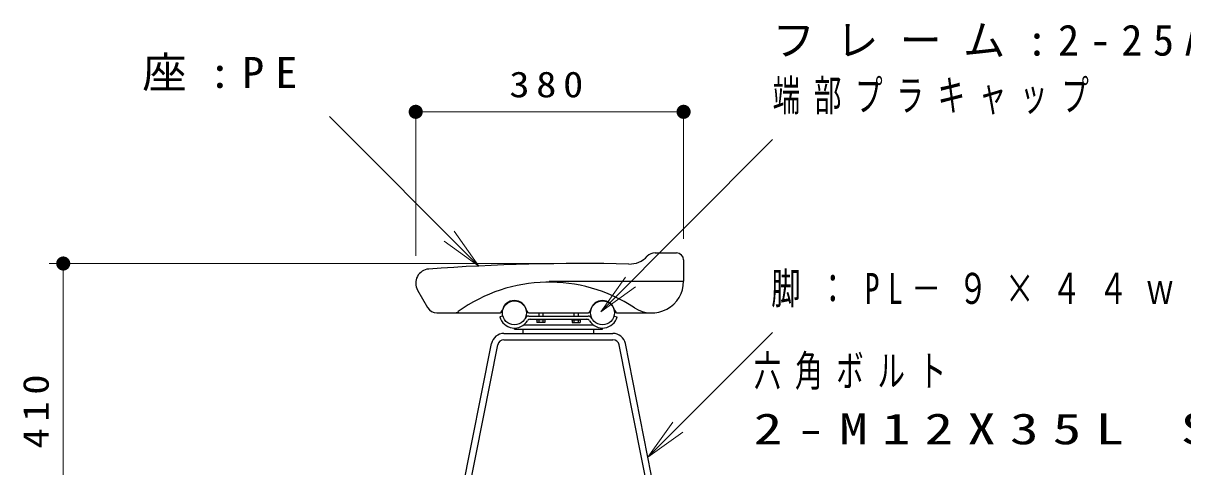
# Model space of a CAD drawing. Units: millimetres on the paper, scale 1:20. Extents: x -365 to 0, y -12 to 257.
# Drawn here: x -139 to -56.8, y 113.2 to 144.6 of the extents above; entities that cross this region are included whole.
import ezdxf

# ---------------------------------------------------------------- set-up
doc = ezdxf.new("R2010")
doc.units = ezdxf.units.MM
doc.layers.add('LY_1', color=7, linetype='Continuous', lineweight=25)
doc.styles.add('ＭＳ ゴシック', font='')
doc.styles.get('ＭＳ ゴシック').set_extended_font_data('MS Gothic')

# ---------------------------------------------------------------- blocks, each defined once
blk = doc.blocks.new('filled_dot')
at = {"color": 0, "linetype": 'Continuous', "lineweight": -2, "const_width": 1.25}
blk.add_lwpolyline([(-0.625, 0, 1), (0.625, 0, 1)], format="xyb", close=True, dxfattribs=at)
blk = doc.blocks.new('open_arrow')
at = {"color": 0, "linetype": 'Continuous', "lineweight": -2}
blk.add_lwpolyline([(7.5, 1.25), (0, 0), (7.5, -1.25)], dxfattribs=at)

msp = doc.modelspace()

# ---------------------------------------------------------------- linework, layer by layer
at = {"layer": 'LY_1', "lineweight": 13}
for p, q in [((-111.173, 128.099), (-111.173, 138.81)), ((-111.173, 138.31), (-92.173, 138.31)), ((-92.173, 129.31), (-92.173, 138.81)), ((-106.688, 127.384), (-117.295, 137.991)), ((-98.051, 124.129), (-85.856, 136.342)), ((-100.423, 127.56), (-137.173, 127.56)), ((-136.173, 107.06), (-136.173, 127.56)), ((-94.697, 113.833), (-85.856, 122.675))]:
    msp.add_line(p, q, dxfattribs=at)
at = {"layer": 'LY_1'}
for p, q in [((-94.2, 128.31), (-92.673, 128.31)), ((-92.173, 127.81), (-92.173, 126.31)), ((-101.705, 126.31), (-92.173, 126.31)), ((-111.039, 125.672), (-110.325, 124.435)), ((-109.676, 124.06), (-105.27, 124.06)), ((-104.994, 123.84), (-105.211, 123.782)), ((-103.15, 123.835), (-98.946, 123.835)), ((-103.076, 124.06), (-99.02, 124.06)), ((-103.062, 123.61), (-99.034, 123.61)), ((-102.623, 123.61), (-102.623, 123.57)), ((-101.973, 123.57), (-102.623, 123.57)), ((-102.586, 123.57), (-102.586, 123.37)), ((-102.448, 124.06), (-102.448, 123.835)), ((-102.448, 123.57), (-102.448, 123.37)), ((-102.148, 124.06), (-102.148, 123.835)), ((-102.148, 123.57), (-102.148, 123.37)), ((-102.011, 123.57), (-102.011, 123.37)), ((-101.973, 123.61), (-101.973, 123.57)), ((-100.123, 123.61), (-100.123, 123.57)), ((-100.123, 123.57), (-99.473, 123.57)), ((-100.086, 123.57), (-100.086, 123.37)), ((-99.948, 124.06), (-99.948, 123.835)), ((-99.948, 123.57), (-99.948, 123.37)), ((-99.648, 124.06), (-99.648, 123.835)), ((-99.648, 123.57), (-99.648, 123.37)), ((-99.511, 123.57), (-99.511, 123.37)), ((-99.473, 123.61), (-99.473, 123.57)), ((-97.102, 123.84), (-96.885, 123.782)), ((-96.826, 124.06), (-94.423, 124.06)), ((-104.912, 122.61), (-97.184, 122.61)), ((-104.173, 122.91), (-104.173, 122.985)), ((-104.173, 122.91), (-97.923, 122.91)), ((-103.548, 122.61), (-103.548, 122.91)), ((-103.515, 123.21), (-98.581, 123.21)), ((-102.011, 123.37), (-102.586, 123.37)), ((-100.086, 123.37), (-99.511, 123.37)), ((-98.548, 122.61), (-98.548, 122.91)), ((-97.923, 122.91), (-97.923, 122.985)), ((-108.476, 108.373), (-105.795, 121.885)), ((-108.035, 108.286), (-105.353, 121.797)), ((-104.912, 122.16), (-97.184, 122.16)), ((-94.061, 108.286), (-96.743, 121.797)), ((-93.62, 108.373), (-96.301, 121.885))]:
    msp.add_line(p, q, dxfattribs=at)
for centre in [(-104.173, 124.06), (-97.923, 124.06)]:
    msp.add_circle(centre, 0.85, dxfattribs=at)
for centre, radius, start, end in [((-94.2, 127.56), 0.75, 89.99998, 136.78403), ((-92.673, 127.81), 0.5, 0, 89.99998), ((-99.423, -22.44), 150, 88.71566, 94.13737), ((-96.022, 129.272), 1.75, 268.71564, 316.78399), ((-110.173, 126.172), 1, 94.13735, 209.99996), ((-101.705, 115.241), 11, 56.66242, 125.86436), ((-94.423, 126.31), 2.25, 236.66236, 0), ((-109.676, 124.81), 0.75, 210, 270.00002), ((-105.27, 124.31), 0.25, 270.00002, 347.16039), ((-104.173, 124.06), 0.875, 12.83962, 167.16038), ((-103.076, 124.31), 0.25, 192.83962, 270.00002), ((-99.02, 124.31), 0.25, 270.00002, 347.16039), ((-97.923, 124.06), 0.875, 12.83962, 167.16038), ((-96.826, 124.31), 0.25, 192.83962, 270.00002), ((-108.442, 124.56), 0.5, 270.00002, 305.86437), ((-104.173, 124.06), 1.075, 194.99998, 328.71956), ((-103.15, 123.535), 0.3, 89.99998, 152.8367), ((-103.062, 123.385), 0.225, 89.99998, 148.7195), ((-99.034, 123.385), 0.225, 31.28046, 89.99998), ((-98.946, 123.535), 0.3, 27.16327, 89.99998), ((-97.923, 124.06), 1.075, 211.28042, 345), ((-104.912, 121.71), 0.9, 90, 168.83587), ((-97.184, 121.71), 0.9, 11.16413, 90), ((-104.912, 121.71), 0.45, 90, 168.83587), ((-97.184, 121.71), 0.45, 11.16413, 90)]:
    msp.add_arc(centre, radius, start, end, dxfattribs=at)

# ---------------------------------------------------------------- block references
at = {"layer": 'LY_1', "lineweight": 13, "xscale": 0.4, "yscale": 0.4}
msp.add_blockref('filled_dot', (-111.173, 138.31), dxfattribs=at)
for name, p, rotation in [('filled_dot', (-92.173, 138.31), 180), ('open_arrow', (-106.688, 127.384), 135), ('filled_dot', (-136.173, 127.56), 270), ('open_arrow', (-98.051, 124.129), 45), ('open_arrow', (-94.697, 113.833), 45)]:
    msp.add_blockref(name, p, dxfattribs=dict(at, rotation=rotation))

# ---------------------------------------------------------------- texts
at = {"layer": 'LY_1', "style": 'ＭＳ ゴシック'}
for s, insert, char_height, attachment_point in [('\\T1.5;フレーム:2-25ASGP', (-85.853, 143.342), 2.199, 4), ('\\T1.5;\\W1.05;座:PE', (-130.571, 140.991), 2.199, 4), ('\\T1.33;\\W1.15;380', (-101.673, 139.31), 1.833, 8), ('\\T1.5;\\W0.65;端部プラキャップ', (-85.853, 139.342), 2.199, 4), ('\\T1.58;\\W0.7;脚：PL－９×４４ｗ', (-85.957, 125.675), 2.199, 4), ('\\T1.5;\\W0.65;六角ボルト', (-87.195, 119.828), 2.199, 4), ('\\T1.5;\\W1.35;2-M12X35L\\~SUS', (-87.195, 115.828), 2.199, 4)]:
    msp.add_mtext(s, dxfattribs=dict(at, insert=insert, char_height=char_height, attachment_point=attachment_point))
at = {"layer": 'LY_1', "insert": (-137.173, 117.31), "char_height": 1.833, "attachment_point": 8, "rotation": 90, "style": 'ＭＳ ゴシック'}
msp.add_mtext('\\T1.33;\\W1.15;410', dxfattribs=at)

doc.saveas('drawing.dxf')
